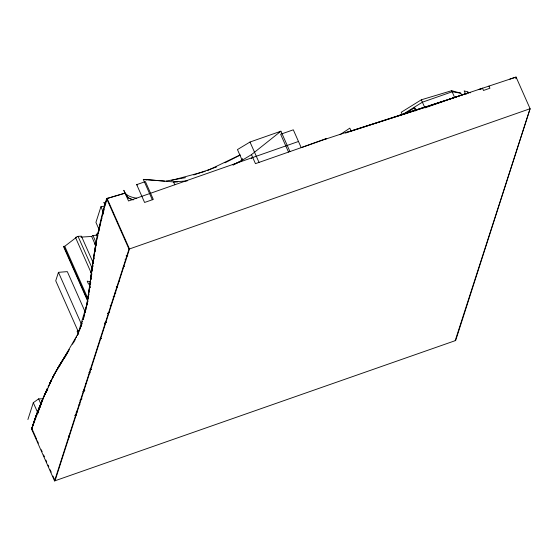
<?xml version="1.0" encoding="UTF-8"?>
<svg xmlns="http://www.w3.org/2000/svg" width="558" height="558" viewBox="0 0 558 558"><rect width="100%" height="100%" fill="white"/><g stroke="black" fill="none" stroke-linecap="round" stroke-linejoin="round"><path stroke-width="0.84" d="M91.693 274.034L75.469 237.422L76.369 237.373L64.749 246.287L63.856 246.336L63.828 247.257L87.815 301.376M90.647 279.07L91.205 274.745M90.529 279.935L91.317 273.88M91.08 279.209L91.219 278.128M91.791 274.341L91.798 273.699M91.142 279.349L91.233 278.623M90.347 281.936L89.754 285.822M90.682 282.271L90.549 283.283M90.173 282.669L89.887 284.817M91.721 271.425L92.363 266.089M91.756 271.139L92.495 265.099M92.3 270.47L92.349 269.5M90.605 283.422L90.696 282.746M89.831 285.808L89.517 287.53M89.81 285.954L88.687 293.313M92.761 266.452L92.914 265.364M90.096 286.652L89.957 287.656M92.823 266.584L92.907 265.95M90.012 287.788L90.11 287.119M92.558 265.231L93.765 256.338M89.44 288.095L89.259 289.372M92.795 263.529L93.89 255.543M93.277 263.334L93.353 262.211M89.182 289.937L89.022 291.067M93.402 262.434L93.472 261.402M89.538 290.655L89.44 291.318M89.036 291.485L88.91 292.329M89.392 291.646L89.545 291.123M93.835 258.898L94.016 257.65M93.856 259.296L94.03 258.138M88.848 292.748L88.624 293.731M133.229 199.931L127.991 197.727L125.062 193.152L106.627 198.62C95.823 233.286 92.335 269.5 86.734 305.212L86.685 305.47M88.701 293.724L88.52 294.429M88.68 293.864L88.422 295.531M93.932 255.766L94.023 254.657M94.421 254.992L94.581 253.932M94.455 255.299L94.574 254.504M89.001 294.282L88.896 294.931M94.086 254.79L94.176 253.681M88.394 295.259L88.457 294.84M515.829 78.72L516.08 77.074L478.248 89.65M94.232 253.82L94.351 252.537M88.373 295.398L88.185 297.051M88.338 296.089L88.401 295.67M94.386 252.851L94.476 251.749M94.965 252.049L94.958 251.56M94.539 251.881L94.623 250.87M95.02 251.693L95.139 250.423M88.129 296.912L88.199 296.5M94.679 251.002L94.776 249.907M87.906 298.279L88.164 297.184M94.825 250.13L95.313 246.692M94.895 249.691L95.313 247.173M88.052 297.874L87.871 298.962M95.613 248.038L95.697 247.041M87.885 298.418L87.704 299.5M87.822 299.234L87.425 301.118M95.369 246.824L95.711 246.308M96.039 245.562L96.325 243.874M96.102 244.683L96.269 243.734M96.109 245.136L96.269 244.188M87.543 300.853L87.348 301.515M87.473 301.25L87.257 302.45M87.892 301.027L87.78 301.655M87.327 301.648L87.111 303.245M95.892 246.399L95.418 246.566L97.727 234.144L105.288 203.524M87.062 303.106L87.062 303.51M86.985 303.503L86.985 303.908M86.936 303.761L86.811 304.821M86.86 304.159L86.762 305.08M87.334 304.082L87.257 304.87M97.685 236.578L97.936 235.281M86.685 305.066L78.057 333.691L53.812 375.415L42.854 399.019L31.653 429.214L54.565 480.926L455.663 340.513L530.1 108.712L516.08 77.074M86.63 305.331L86.63 305.728M86.581 305.589L86.581 305.986M86.504 305.972L86.448 306.628M98.78 231.305L99.129 229.617M86.399 306.481L86.392 306.879M86.344 306.74L86.344 307.137M86.267 307.123L86.26 307.521M86.211 307.374L86.211 307.772M86.155 307.632L86.155 308.023M98.717 231.5L98.989 230.245M85.967 308.511L85.96 308.909M85.911 308.762L85.848 309.404M85.799 309.265L85.793 309.655M85.716 309.634L85.653 310.276M85.604 310.129L85.597 310.52M85.548 310.381L85.541 310.771M99.31 228.815L100.803 222.447M85.437 310.869L85.423 311.259M85.262 311.608L85.102 312.599M85.116 312.215L85.018 312.961M101.186 220.801L101.905 217.927M101.172 220.849L101.772 218.499M102.777 214.586L104.13 209.41M84.67 314.014L84.656 314.398M84.607 314.252L84.593 314.635M84.544 314.489L84.53 314.872M102.825 214.363L103.376 212.235M84.481 314.726L84.467 315.11M84.3 315.437L84.286 315.814M84.237 315.668L84.223 316.044M84.174 315.905L84.153 316.281M106.159 201.578L106.306 201.033M105.183 205.149L103.893 202.415L104.841 203.565M105.595 203.991L106.299 201.396M106.571 200.064L106.864 198.983M106.892 198.878L107.575 198.334A7.84 2.644 -21.7 0 0 107.534 198.543M106.864 199.339L106.683 199.987L107.045 198.334M106.983 198.913L107.101 198.481L129.47 248.959L55.033 480.759L54.175 478.82M83.853 317.063L83.77 317.669M83.728 317.523L83.707 317.9M83.665 317.753L83.574 318.353M83.533 318.206L83.512 318.583M83.337 318.89L83.316 319.26M83.205 319.343L83.177 319.713M31.687 428.788L31.653 429.214L32.134 429.095M31.694 429.074L31.708 428.718M31.757 428.858L31.841 428.293M31.806 428.718L31.883 428.153M31.911 428.37L31.973 427.867M31.959 428.23L32.036 427.658M32.064 427.874L32.127 427.379M32.113 427.735L32.197 427.17M32.218 427.386L32.238 427.03M82.626 321.234L82.535 321.82M32.266 427.247L32.392 426.535M32.399 426.821L32.413 426.465M32.462 426.612L32.789 425.287M32.504 426.472L32.971 424.729M84.976 311.476L67.323 271.627L58.45 272.332L55.737 280.786L78.692 332.589M27.9 419.532L33.306 402.695L38.635 398.865L43.371 398.817M105.148 205.986L100.942 206.739L95.92 222.377L99.01 229.359M54.565 480.926L129.003 249.119L106.627 198.62L125.062 193.152L127.991 197.727L132.386 199.708M455.195 340.673L530.1 108.712L129.003 249.119M32.866 425.363L33.055 424.485M33.041 424.812L33.089 424.373M33.138 424.519L33.201 424.038M33.173 424.408L33.236 423.927M82.138 322.761L82.005 323.445M33.32 423.968L33.375 423.487M33.354 423.857L33.417 423.382M33.501 423.417L33.557 422.943M33.536 423.306L33.599 422.831M33.682 422.873L33.745 422.399M33.717 422.762L33.78 422.287M81.859 323.619L81.824 323.982M33.864 422.329L33.926 421.855M33.898 422.218L33.961 421.75M81.817 323.724L81.684 324.407M34.045 421.792L34.143 421.213M34.08 421.681L34.178 421.109M34.226 421.255L34.289 420.788M34.261 421.15L34.324 420.683M81.642 324.261L81.573 324.728M34.408 420.725L34.505 420.153M34.443 420.613L34.652 419.728M34.589 420.195L34.729 419.518M34.736 419.769L34.875 419.1M81.419 324.896L81.315 325.46M34.805 419.56L35.021 418.681M34.952 419.142L35.056 418.577M35.098 418.723L35.203 418.165M35.14 418.619L35.238 418.061M35.287 418.207L35.349 417.747M35.321 418.102L35.384 417.649M35.433 417.796L35.531 417.238M81.126 325.733L81.098 326.088M35.468 417.691L35.572 417.133M81.056 325.942L80.98 326.402M35.614 417.279L35.677 416.826M35.649 417.175L35.719 416.721M80.98 326.144L80.945 326.507M35.761 416.868L35.831 416.414M35.803 416.77L35.865 416.317M35.914 416.463L35.977 416.01M35.949 416.359L36.012 415.905M36.061 416.052L36.124 415.605M36.096 415.954L36.158 415.501M80.791 326.667L80.757 327.016M36.207 415.647L36.27 415.201M36.242 415.55L36.423 414.796M36.354 415.243L36.458 414.692M36.507 414.845L36.535 414.496M36.542 414.74L36.57 414.392M36.619 414.538L36.682 414.092M36.654 414.441L36.835 413.694M80.568 327.281L80.38 328.041M36.765 414.141L36.947 413.394M36.912 413.743L37.058 413.094M37.03 413.443L37.093 412.997M80.38 327.79L80.261 328.341M37.142 413.143L37.205 412.697M37.177 413.046L37.323 412.404M37.288 412.746L37.435 412.104M37.4 412.453L37.546 411.811M38.097 412.515L37.742 412.453M37.791 412.606L37.825 412.236M37.519 412.153L37.658 411.511M37.916 412.278L37.993 411.804M38.042 411.95L38.118 411.483M37.63 411.86L37.777 411.218M37.742 411.56L37.811 411.12M38.084 411.846L38.244 411.155M37.895 411.169L38 410.625M37.972 410.974L38.118 410.332M38.369 411.093L38.453 410.618M80.066 328.599L80.031 328.948M38.084 410.681L38.23 410.039M38.537 410.66L38.579 410.297M38.579 410.549L38.621 410.186M38.202 410.388L38.307 409.844M38.314 410.095L38.425 409.551M38.662 410.339L38.788 409.76M38.39 409.9L38.502 409.356M38.502 409.607L38.614 409.063M79.878 329.094L79.836 329.443M38.579 409.412L38.69 408.868M38.697 409.119L38.809 408.575M37.749 412.711L40.441 405.875M39.081 409.265L39.165 408.798M38.774 408.923L38.844 408.477M38.893 408.63L38.997 408.093M39.213 408.944L39.248 408.582M39.255 408.84L39.332 408.372M38.969 408.435L39.074 407.898M39.081 408.142L39.193 407.605M39.465 408.31L39.506 407.947M79.682 329.59L79.438 330.434M39.158 407.947L39.269 407.41M39.276 407.661L39.346 407.214M39.548 408.093L39.59 407.731M39.59 407.989L39.632 407.626M39.674 407.779L39.716 407.417M39.353 407.466L39.43 407.026M39.43 407.27L39.506 406.831M39.758 407.563L39.799 407.2M39.806 407.459L39.89 406.991M39.59 406.887L39.778 406.154M39.625 406.789L39.855 405.959M40.141 406.615L40.232 406.147M39.862 406.203L39.939 405.764M39.939 406.015L40.016 405.568M40.232 406.405L40.357 405.833M40.316 406.189L40.441 405.617M40.023 405.819L40.092 405.38M40.099 405.624L40.176 405.185M40.176 405.429L40.253 404.989M40.253 405.241L40.329 404.801M40.336 405.045L40.532 404.313M40.532 404.564L40.608 404.118M40.615 404.369L40.692 403.929M40.692 404.173L40.769 403.734M40.873 404.829L40.915 404.466M40.915 404.724L40.999 404.257M40.776 403.978L40.853 403.539M40.894 403.692L40.971 403.253M40.971 403.497L41.09 402.96M41.306 403.783L41.431 403.211M41.055 403.301L41.173 402.764M41.173 403.015L41.25 402.569M41.257 402.82L41.334 402.374M41.473 403.364L41.564 402.904M79.083 331.061L78.999 331.501M41.376 402.527L41.578 401.795M41.459 402.332L41.662 401.6M40.755 405.136L41.676 402.918M41.704 401.753L41.78 401.307M41.78 401.558L41.906 401.014M41.906 401.265L42.024 400.728M42.038 402.011L42.129 401.551M42.024 400.972L42.15 400.435M42.15 400.679L42.275 400.142M42.478 400.979L42.52 400.623M42.52 400.874L42.694 400.205M42.317 400.288L42.443 399.751M42.443 399.995L42.687 399.158M42.561 399.702L42.896 398.67M42.854 399.019L43.182 398M43.022 398.635L43.35 397.617M43.35 397.861L43.636 396.947M43.468 397.575L43.803 396.564M78.678 332.024L78.469 332.749M43.754 396.905L44.005 396.082M43.88 396.619L44.173 395.699M44.166 395.95L44.291 395.413M44.291 395.664L44.417 395.127M44.417 395.371L44.542 394.841M44.542 395.085L44.668 394.555M44.668 394.799L44.752 394.366M44.786 394.513L44.877 394.081M44.87 394.325L45.038 393.697M44.996 394.039L45.121 393.509M78.392 332.694L78.308 333.126M45.121 393.753L45.331 393.034M45.247 393.467L45.456 392.748M78.35 332.784L78.266 333.224M45.456 392.992L45.54 392.553M45.54 392.804L45.665 392.274M45.665 392.518L45.749 392.079M45.749 392.33L45.875 391.8M45.875 392.044L45.958 391.611M45.958 391.855L46.042 391.416M46.084 391.57L46.251 390.949M46.168 391.381L46.377 390.663M46.356 391.974L46.586 391.458M46.377 390.907L46.46 390.474M46.46 390.719L46.544 390.286M46.628 391.137L46.279 392.148L47.772 389.093M46.544 390.53L46.635 390.098M46.753 390.063L46.844 389.63M47.046 390.426L47.165 389.93M46.837 389.875L46.928 389.442M46.921 389.686L47.012 389.254M47.005 389.498L47.137 388.968M47.284 389.909L47.479 389.24M78.392 333.733L78.301 334.165M47.13 389.219L47.263 388.689M47.221 389.031L47.395 388.41M77.722 334.193L77.59 334.716M77.681 334.291L77.416 335.086M48.197 386.882L48.288 386.457M48.281 386.701L48.462 386.08M48.365 386.513L48.504 385.99M48.539 386.143L48.672 385.62M48.623 385.962L48.762 385.439M77.339 335.03L77.248 335.456M48.965 385.222L49.062 384.79M49.355 384.392L49.495 383.876M49.439 384.211L49.536 383.785M49.571 383.939L49.711 383.416M49.655 383.751L49.753 383.325M49.829 383.388L49.927 382.962M49.92 383.207L50.06 382.69M50.004 383.025L50.101 382.6M50.136 382.753L50.318 382.146M50.178 382.662L50.492 381.784M50.394 382.209L50.583 381.602M50.659 381.665L50.757 381.247M50.701 381.574L50.973 380.793M50.834 381.309L51.022 380.702M76.606 336.579L76.509 336.997M51.05 380.856L51.155 380.437M51.099 380.765L51.287 380.165M76.516 336.753L76.195 337.625M51.231 380.5L51.329 380.082M51.357 380.235L51.462 379.81M51.406 380.144L51.503 379.719M52.11 378.722L52.347 378.038M52.201 378.547L52.389 377.954M52.466 378.017L52.571 377.606M52.515 377.933L52.612 377.515M52.689 377.585L52.794 377.166M52.738 377.494L52.884 376.992M52.961 377.055L53.066 376.643M53.003 376.971L53.108 376.559M53.226 376.538L53.331 376.12M53.275 376.448L53.38 376.036M75.407 338.964L75.302 339.376M53.547 375.932L53.652 375.52M53.589 375.848L53.694 375.436M53.77 375.499L53.966 374.92M53.812 375.415L54.042 374.781M74.863 339.996L74.709 340.499M74.814 340.087L74.66 340.582M54.182 374.725L54.593 373.755M54.217 374.662L54.628 373.686M54.803 373.567L55.179 372.667L54.879 373.435M55.319 372.625L55.584 371.935M74.081 341.44L73.97 341.852M55.354 372.556L55.772 371.6M74.033 341.531L73.879 342.019M55.654 372.019L55.807 371.53M55.877 371.621L56.072 371.07M56.135 371.154L56.295 370.672M73.614 342.277L73.461 342.765M56.246 370.951L56.365 370.54M73.523 342.445L73.321 343.017M56.358 370.756L56.477 370.338M56.435 370.624L56.553 370.205M56.546 370.428L56.63 370.073M56.623 370.296L56.888 369.619M56.658 370.226L56.742 369.877M56.804 369.968L56.93 369.549M57.069 369.508L57.265 368.964M57.481 368.789L57.6 368.378M72.728 343.847L72.617 344.251M57.558 368.657L57.676 368.245M57.823 368.203L58.018 367.666M57.892 368.078L58.395 367.025M58.081 367.75L58.471 366.892M58.464 367.108L58.946 366.09M58.541 366.983L58.716 366.473M58.806 366.529L59.008 365.992M59.036 366.146L59.35 365.413M59.092 366.048L59.525 365.127M59.587 365.811L59.818 365.42M59.727 365.776L59.992 365.134M59.434 365.469L59.692 364.841M59.608 365.183L59.985 364.36M59.783 364.897L60.159 364.074M60.069 364.416L60.271 363.886M60.431 364.611L60.522 364.262M60.243 364.13L60.445 363.6M60.362 363.942L60.564 363.411M60.529 363.656L60.676 363.216M60.648 363.467L61.087 362.554M60.766 363.279L61.199 362.365M61.324 362.944L61.673 362.379M61.171 362.616L61.666 361.612M61.436 362.958L61.652 362.609M61.289 362.428L61.785 361.424M242.688 158.605L241.384 160.718L233.139 165.035M61.75 361.675L62.196 360.768M62.043 361.968L62.238 361.465M61.868 361.486L62.601 360.105M62.28 360.824L62.782 359.826M69.318 349.51L68.829 350.284M62.684 360.168L62.894 359.638M62.866 359.889L63.075 359.359M63.026 360.196L63.333 359.708M62.984 359.701L63.249 359.08M63.159 359.422L63.835 358.145M63.333 359.136L64.547 357.022M68.801 350.522L68.285 351.142M68.655 350.752L68.139 351.373M64.191 358.536L64.428 357.964M63.919 358.201L64.84 356.555M68.362 351.219L67.943 351.68M68.167 351.526L67.748 351.993M64.847 357.49L65 357.057M64.63 357.085L65.14 356.088M68.02 351.763L67.162 352.914M64.93 356.618L65.551 355.439M67.776 352.147L66.228 354.379M65.133 356.848L65.572 356.157M65.223 356.15L66.081 354.609M65.642 355.502L66.325 354.225M66.423 354.072L67.232 352.998M66.353 354.386L66.597 353.995M65.949 355.76L66.102 355.32M66.939 354.016L67.232 353.549M114.578 293.215L115.82 292.957M108.447 312.78L107.854 313.261M107.91 313.408L109.682 311.943L107.903 313.387M232.993 164.875L241.384 160.718L251.47 154.65L280.918 131.207L289.944 151.581M80.931 237.101L91.651 236.459L92.949 235.469L97.099 235.218M110.163 305.763L111.461 304.773M75.909 412.997L77.192 412.041M79.92 400.351L82.005 398.837M123.13 267.226L124.441 266.319M345.66 133.195L346.406 132.685M350.41 131.437L351.024 130.844L346.776 132.427M346.832 132.567L426.424 106.871M350.124 131.451L351.024 130.844M340.031 134.694L349.824 128.138L351.08 130.977L409.37 112.465L482.489 88.234L483.486 90.473L489.924 88.22L488.975 86.072M104.625 323.326L106.278 322.259L104.925 323.124M325.021 139.312L347.522 131.918M460.762 93.172L451.645 90.696L421.332 99.798L401.223 112.284L402.29 114.683L422.399 102.198L452.126 91.791L460.762 93.172L461.703 95.299M404.634 113.985L414.196 108.043L415.41 108.238L416.373 110.414M278.707 132.539L280.918 131.207L250.005 142.032L237.45 149.586L241.998 159.846M251.288 158.36L252.732 157.496M480.292 89.503L482.489 88.234M37.707 412.564L38.056 412.369M75.009 415.654L76.439 414.908M225 162.81L240.177 155.082M78.643 330.448L77.095 331.208L78.322 333.893M207.59 170.56L240.052 154.957M75.469 237.422L78.043 236.355L81.405 236.153L93.047 262.42M424.61 107.192L397.477 115.966M74.856 415.368L76.132 414.88M326.046 138.635L301.208 147.64L293.306 129.819L280.632 134.255L288.528 152.076M98.682 233.37L96.234 234.241L97.497 237.08M136.696 184.642L145.408 181.594L153.304 199.415L144.592 202.463L136.696 184.642L137.31 184.998M193.717 174.975L216.588 166.954M298.474 141.481L128.528 200.971L123.799 190.306C125.431 196.025 131.667 197.267 136.738 198.264M326.165 138.9L255.459 163.654L251.47 154.65M96.185 243.016L94.63 243.56L95.571 245.687M456.074 97.043L448.639 99.519M443.519 101.221L429.848 105.748M350.64 131.116L465.525 93.89L464.179 90.856L470.268 92.851M509.879 79.131L515.613 77.234M78.978 404.529L80.066 404.173M171.278 180.45L205.163 171.369M32.085 428.949L31.771 429.186M166.054 181.029L185.514 177.695M59.078 366.697L58.548 366.766L59.092 366.85M187.195 180.904L173.545 181.929L143.301 179.383L152.327 199.757M76.844 411.058L77.576 411.009M113.155 296.444L114.802 296.347M177.807 181.817L173.545 181.929L174.8 184.775M82.744 391.618L84.314 391.59M126.08 255.843L127.747 255.892M164.568 181.064L143.301 179.383L146.663 179.92M83.449 390.077L84.886 390.195M86.685 383.492L85.765 383.402M116.392 286.742L116.978 286.833M116.259 286.847L117.431 287.028M89.05 372.577L90.047 372.744M90.068 372.897L89.071 372.737M90.298 281.706L87.215 281.155L88.478 283.994L90.019 284.273M92.035 271.823L90.452 271.53L91.707 274.369M89.929 369.138L91.491 369.431M90.173 369.187L91.149 369.368M118.617 281.504L119.182 281.63M466.565 94.065L465.442 93.695L424.917 107.882L421.332 99.798M467.562 91.965L468.19 93.388M451.645 90.696L454.644 97.476M414.196 108.043L415.48 110.944M250.005 142.032L259.031 162.406M125.118 259.219L125.745 260.642M100.942 206.739L103.349 212.166M92.949 235.469L96.122 242.632M91.651 236.459L95.53 245.22M78.043 236.355L92.502 268.984M64.749 246.287L88.031 298.816M63.856 246.336L87.836 300.455M58.45 272.332L81.412 324.135M68.857 435.575L69.541 437.109M38.635 398.865L40.985 404.166M33.306 402.695L38.014 413.304M32.42 429.737L33.278 431.676M33.564 432.324L34.429 434.264M34.561 434.57L36.647 439.272M37.337 440.834L38.383 443.185M41.292 449.762L42.15 451.701M43.587 454.93L44.445 456.863M45.875 460.092L46.733 462.031M48.093 465.107L48.79 466.669M50.178 469.801L51.217 472.152M52.947 476.065L53.993 478.415M107.478 198.397A7.84 2.644 -21.7 0 1 107.513 198.195M104.813 323.173A22.229 6.103 -20.9 0 1 105.441 322.754M101.221 338.678L100.189 338.301L101.221 338.678"/></g></svg>
